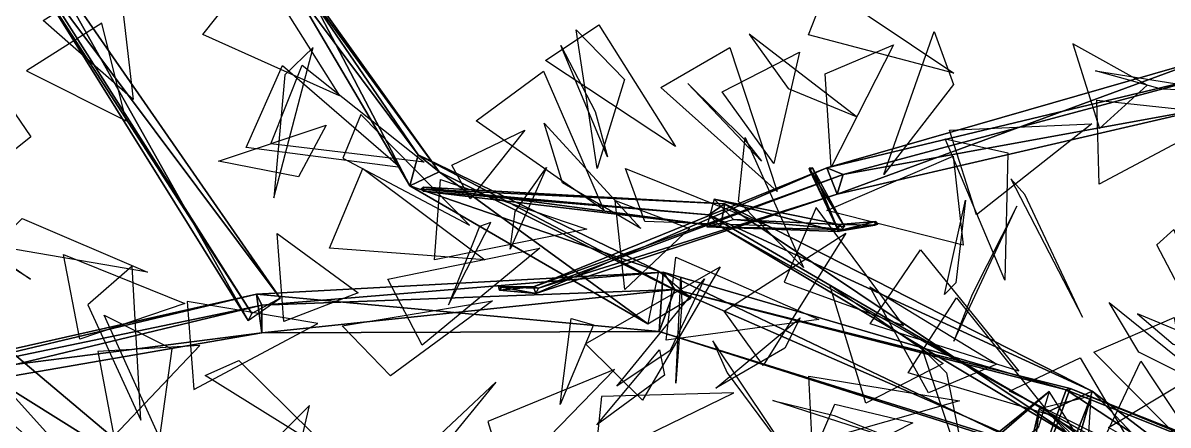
# Model space of a CAD drawing. Extents: x -154 to 171, y -158 to 169.
# Drawn here: x -75.54 to -37.24, y 18.35 to 31.81 of the extents above; entities that cross this region are included whole.
import ezdxf

# ---------------------------------------------------------------- set-up
doc = ezdxf.new("R2010")
doc.units = 0
doc.layers.add('Branches', color=15, linetype='CONTINUOUS')
doc.layers.add('Leaves', color=3, linetype='CONTINUOUS')

msp = doc.modelspace()

# ---------------------------------------------------------------- linework, layer by layer
at = {"layer": 'Branches', "color": 15}
for points in [[(-74.850189, 34.025776, 262.213654), (-75.41597, 33.763874, 262.456757), (-68.005066, 21.850389, 261.488708)], [(-75.41597, 33.763874, 262.456757), (-75.322754, 33.822243, 261.796692), (-67.880432, 22.081263, 260.122528)], [(-75.41597, 33.763874, 262.456757), (-67.880432, 22.081263, 260.122528), (-68.005066, 21.850389, 261.488708)], [(-75.322754, 33.822243, 261.796692), (-74.850189, 34.025776, 262.213654), (-66.936111, 22.597294, 261.00415)], [(-75.322754, 33.822243, 261.796692), (-66.936111, 22.597294, 261.00415), (-67.880432, 22.081263, 260.122528)], [(-74.850189, 34.025776, 262.213654), (-68.005066, 21.850389, 261.488708), (-66.936111, 22.597294, 261.00415)], [(-66.568909, 33.102463, 286.645294), (-66.430023, 33.426926, 286.438324), (-62.318264, 27.386868, 274.541016)], [(-66.430023, 33.426926, 286.438324), (-61.620953, 26.818119, 275.198975), (-62.318264, 27.386868, 274.541016)], [(-66.430023, 33.426926, 286.438324), (-66.181297, 33.226563, 286.687195), (-61.620953, 26.818119, 275.198975)], [(-66.181297, 33.226563, 286.687195), (-66.568909, 33.102463, 286.645294), (-62.595291, 26.349874, 274.882538)], [(-66.568909, 33.102463, 286.645294), (-62.318264, 27.386868, 274.541016), (-62.595291, 26.349874, 274.882538)], [(-66.181297, 33.226563, 286.687195), (-62.595291, 26.349874, 274.882538), (-61.620953, 26.818119, 275.198975)], [(-48.646782, 26.955599, 265.489136), (-35.493225, 30.110491, 261.441376), (-36.061527, 30.578197, 259.950378)], [(-48.309517, 26.078363, 265.592804), (-48.646782, 26.955599, 265.489136), (-36.061527, 30.578197, 259.950378)], [(-48.309517, 26.078363, 265.592804), (-36.061527, 30.578197, 259.950378), (-35.802593, 28.972086, 260.294098)], [(-48.646782, 26.955599, 265.489136), (-48.107853, 26.730608, 266.232758), (-35.493225, 30.110491, 261.441376)], [(-48.107853, 26.730608, 266.232758), (-35.802593, 28.972086, 260.294098), (-35.493225, 30.110491, 261.441376)], [(-48.107853, 26.730608, 266.232758), (-48.309517, 26.078363, 265.592804), (-35.802593, 28.972086, 260.294098)], [(-62.595291, 26.349874, 274.882538), (-62.318264, 27.386868, 274.541016), (-54.284168, 23.498215, 263.757507)], [(-62.318264, 27.386868, 274.541016), (-53.196274, 22.60074, 264.954681), (-54.284168, 23.498215, 263.757507)], [(-62.318264, 27.386868, 274.541016), (-61.620953, 26.818119, 275.198975), (-53.196274, 22.60074, 264.954681)], [(-61.620953, 26.818119, 275.198975), (-62.595291, 26.349874, 274.882538), (-54.641243, 21.735283, 264.189667)], [(-61.620953, 26.818119, 275.198975), (-54.641243, 21.735283, 264.189667), (-53.196274, 22.60074, 264.954681)], [(-58.457745, 22.971859, 274.756348), (-48.107853, 26.730608, 266.232758), (-48.646782, 26.955599, 265.489136)], [(-58.385319, 22.757793, 274.788818), (-58.457745, 22.971859, 274.756348), (-48.646782, 26.955599, 265.489136)], [(-58.385319, 22.757793, 274.788818), (-48.646782, 26.955599, 265.489136), (-48.309517, 26.078363, 265.592804)], [(-49.246281, 26.946514, 329.199524), (-49.129517, 26.953705, 329.256012), (-48.060066, 24.993279, 327.463928)], [(-49.129517, 26.953705, 329.256012), (-49.246281, 26.946514, 329.199524), (-49.218079, 26.86968, 329.300415)], [(-49.218079, 26.86968, 329.300415), (-49.246281, 26.946514, 329.199524), (-48.309071, 24.977942, 327.343506)], [(-49.246281, 26.946514, 329.199524), (-48.060066, 24.993279, 327.463928), (-48.309071, 24.977942, 327.343506)], [(-49.129517, 26.953705, 329.256012), (-49.218079, 26.86968, 329.300415), (-48.248936, 24.814089, 327.558624)], [(-49.218079, 26.86968, 329.300415), (-48.309071, 24.977942, 327.343506), (-48.248936, 24.814089, 327.558624)], [(-49.129517, 26.953705, 329.256012), (-48.248936, 24.814089, 327.558624), (-48.060066, 24.993279, 327.463928)], [(-58.457745, 22.971859, 274.756348), (-58.291321, 22.926601, 274.905945), (-48.107853, 26.730608, 266.232758)], [(-58.291321, 22.926601, 274.905945), (-48.309517, 26.078363, 265.592804), (-48.107853, 26.730608, 266.232758)], [(-62.595291, 26.349874, 274.882538), (-54.284168, 23.498215, 263.757507), (-54.641243, 21.735283, 264.189667)], [(-62.217232, 26.24262, 321.960266), (-62.142765, 26.305752, 322.045959), (-52.066509, 25.75106, 314.186584)], [(-62.142765, 26.305752, 322.045959), (-62.217232, 26.24262, 321.960266), (-62.150879, 26.176165, 322.050018)], [(-62.150879, 26.176165, 322.050018), (-62.217232, 26.24262, 321.960266), (-52.594646, 25.383045, 313.744934)], [(-62.217232, 26.24262, 321.960266), (-52.066509, 25.75106, 314.186584), (-52.594646, 25.383045, 313.744934)], [(-62.142765, 26.305752, 322.045959), (-62.150879, 26.176165, 322.050018), (-52.203819, 24.988531, 314.282074)], [(-62.150879, 26.176165, 322.050018), (-52.594646, 25.383045, 313.744934), (-52.203819, 24.988531, 314.282074)], [(-62.142765, 26.305752, 322.045959), (-52.203819, 24.988531, 314.282074), (-52.066509, 25.75106, 314.186584)], [(-58.291321, 22.926601, 274.905945), (-58.385319, 22.757793, 274.788818), (-48.309517, 26.078363, 265.592804)], [(-48.292229, 24.830761, 327.499756), (-52.42194, 25.907774, 314.12973), (-52.664886, 24.982031, 314.173004)], [(-52.594646, 25.383045, 313.744934), (-52.066509, 25.75106, 314.186584), (-39.773926, 19.485762, 300.795349)], [(-48.292229, 24.830761, 327.499756), (-48.238796, 25.060051, 327.467957), (-52.42194, 25.907774, 314.12973)], [(-48.238796, 25.060051, 327.467957), (-51.778152, 25.232832, 313.910889), (-52.42194, 25.907774, 314.12973)], [(-52.066509, 25.75106, 314.186584), (-52.203819, 24.988531, 314.282074), (-40.23373, 17.837292, 301.195007)], [(-52.066509, 25.75106, 314.186584), (-40.23373, 17.837292, 301.195007), (-39.773926, 19.485762, 300.795349)], [(-52.203819, 24.988531, 314.282074), (-52.594646, 25.383045, 313.744934), (-41.261868, 18.792524, 300.167633)], [(-52.594646, 25.383045, 313.744934), (-39.773926, 19.485762, 300.795349), (-41.261868, 18.792524, 300.167633)], [(-82.150711, 23.427803, 176.384674), (-81.130836, 25.178076, 178.014786), (-70.078987, 15.867599, 179.529648)], [(-81.130836, 25.178076, 178.014786), (-82.094101, 23.889957, 180.05777), (-71.551414, 14.541739, 182.021744)], [(-81.130836, 25.178076, 178.014786), (-71.551414, 14.541739, 182.021744), (-70.078987, 15.867599, 179.529648)], [(-48.087048, 24.894495, 327.398346), (-52.664886, 24.982031, 314.173004), (-51.778152, 25.232832, 313.910889)], [(-48.087048, 24.894495, 327.398346), (-48.292229, 24.830761, 327.499756), (-52.664886, 24.982031, 314.173004)], [(-52.203819, 24.988531, 314.282074), (-41.261868, 18.792524, 300.167633), (-40.23373, 17.837292, 301.195007)], [(-48.238796, 25.060051, 327.467957), (-48.087048, 24.894495, 327.398346), (-51.778152, 25.232832, 313.910889)], [(-46.941261, 25.070908, 329.140259), (-48.292229, 24.830761, 327.499756), (-48.087048, 24.894495, 327.398346)], [(-46.941261, 25.070908, 329.140259), (-47.042789, 25.037878, 329.214264), (-48.292229, 24.830761, 327.499756)], [(-47.042789, 25.037878, 329.214264), (-48.238796, 25.060051, 327.467957), (-48.292229, 24.830761, 327.499756)], [(-47.042789, 25.037878, 329.214264), (-47.020332, 25.162851, 329.186829), (-48.238796, 25.060051, 327.467957)], [(-47.020332, 25.162851, 329.186829), (-48.087048, 24.894495, 327.398346), (-48.238796, 25.060051, 327.467957)], [(-47.020332, 25.162851, 329.186829), (-46.941261, 25.070908, 329.140259), (-48.087048, 24.894495, 327.398346)], [(-47.042789, 25.037878, 329.214264), (-46.941261, 25.070908, 329.140259), (-47.020332, 25.162851, 329.186829)], [(-82.094101, 23.889957, 180.05777), (-83.113976, 22.139685, 178.427658), (-73.405525, 12.918018, 180.006241)], [(-82.094101, 23.889957, 180.05777), (-73.405525, 12.918018, 180.006241), (-71.551414, 14.541739, 182.021744)], [(-83.113976, 22.139685, 178.427658), (-82.150711, 23.427803, 176.384674), (-71.933098, 14.243878, 177.514145)], [(-82.150711, 23.427803, 176.384674), (-70.078987, 15.867599, 179.529648), (-71.933098, 14.243878, 177.514145)], [(-67.729149, 22.733967, 261.405853), (-54.262428, 21.480536, 264.576202), (-54.120152, 23.464525, 265.13681)], [(-67.549667, 22.358915, 260.122162), (-67.729149, 22.733967, 261.405853), (-54.120152, 23.464525, 265.13681)], [(-67.549667, 22.358915, 260.122162), (-54.120152, 23.464525, 265.13681), (-53.739105, 22.889175, 263.188873)], [(-54.120152, 23.464525, 265.13681), (-54.262428, 21.480536, 264.576202), (-41.428101, 17.402689, 268.243652)], [(-54.120152, 23.464525, 265.13681), (-41.428101, 17.402689, 268.243652), (-40.650139, 19.526861, 268.360413)], [(-53.739105, 22.889175, 263.188873), (-54.120152, 23.464525, 265.13681), (-40.650139, 19.526861, 268.360413)], [(-59.634033, 22.983753, 276.280304), (-58.291321, 22.926601, 274.905945), (-58.457745, 22.971859, 274.756348)], [(-59.634033, 22.983753, 276.280304), (-59.535255, 22.959051, 276.360992), (-58.291321, 22.926601, 274.905945)], [(-59.603058, 22.860992, 276.309387), (-59.634033, 22.983753, 276.280304), (-58.457745, 22.971859, 274.756348)], [(-59.634033, 22.983753, 276.280304), (-59.603058, 22.860992, 276.309387), (-59.535255, 22.959051, 276.360992)], [(-81.388252, 19.475019, 261.077301), (-67.729149, 22.733967, 261.405853), (-67.549667, 22.358915, 260.122162)], [(-81.388252, 19.475019, 261.077301), (-81.302231, 19.669733, 261.672516), (-67.729149, 22.733967, 261.405853)], [(-81.302231, 19.669733, 261.672516), (-67.542786, 21.436064, 261.087341), (-67.729149, 22.733967, 261.405853)], [(-67.729149, 22.733967, 261.405853), (-67.542786, 21.436064, 261.087341), (-54.262428, 21.480536, 264.576202)], [(-67.542786, 21.436064, 261.087341), (-67.549667, 22.358915, 260.122162), (-53.739105, 22.889175, 263.188873)], [(-67.542786, 21.436064, 261.087341), (-53.739105, 22.889175, 263.188873), (-54.262428, 21.480536, 264.576202)], [(-59.603058, 22.860992, 276.309387), (-58.457745, 22.971859, 274.756348), (-58.385319, 22.757793, 274.788818)], [(-59.535255, 22.959051, 276.360992), (-59.603058, 22.860992, 276.309387), (-58.385319, 22.757793, 274.788818)], [(-59.535255, 22.959051, 276.360992), (-58.385319, 22.757793, 274.788818), (-58.291321, 22.926601, 274.905945)], [(-54.262428, 21.480536, 264.576202), (-53.739105, 22.889175, 263.188873), (-41.297386, 17.445723, 265.982666)], [(-53.739105, 22.889175, 263.188873), (-40.519424, 19.569895, 266.099426), (-41.297386, 17.445723, 265.982666)], [(-53.739105, 22.889175, 263.188873), (-40.650139, 19.526861, 268.360413), (-40.519424, 19.569895, 266.099426)], [(-81.263733, 19.056259, 261.525055), (-81.388252, 19.475019, 261.077301), (-67.549667, 22.358915, 260.122162)], [(-81.263733, 19.056259, 261.525055), (-67.549667, 22.358915, 260.122162), (-67.542786, 21.436064, 261.087341)], [(-83.113976, 22.139685, 178.427658), (-71.933098, 14.243878, 177.514145), (-73.405525, 12.918018, 180.006241)], [(-54.262428, 21.480536, 264.576202), (-41.297386, 17.445723, 265.982666), (-41.428101, 17.402689, 268.243652)], [(-81.302231, 19.669733, 261.672516), (-81.263733, 19.056259, 261.525055), (-67.542786, 21.436064, 261.087341)], [(-41.297386, 17.445723, 265.982666), (-40.519424, 19.569895, 266.099426), (-27.719301, 14.497187, 264.252625)], [(-40.519424, 19.569895, 266.099426), (-40.650139, 19.526861, 268.360413), (-27.474224, 14.258858, 267.100555)], [(-40.519424, 19.569895, 266.099426), (-27.474224, 14.258858, 267.100555), (-27.719301, 14.497187, 264.252625)], [(-50.884266, 11.087551, 274.020233), (-41.215485, 19.468288, 267.81427), (-41.590355, 18.259283, 266.169495)], [(-50.884266, 11.087551, 274.020233), (-50.556931, 11.936194, 275.019348), (-41.215485, 19.468288, 267.81427)], [(-50.556931, 11.936194, 275.019348), (-40.115448, 17.731304, 267.530884), (-41.215485, 19.468288, 267.81427)], [(-43.803493, 9.12958, 310.539917), (-39.816929, 19.312456, 301.477661), (-41.54641, 18.894297, 300.601227)], [(-43.803493, 9.12958, 310.539917), (-42.688122, 9.474907, 311.012054), (-39.816929, 19.312456, 301.477661)], [(-42.688122, 9.474907, 311.012054), (-39.906189, 17.908825, 300.079102), (-39.816929, 19.312456, 301.477661)], [(-40.650139, 19.526861, 268.360413), (-41.428101, 17.402689, 268.243652), (-28.604296, 11.62536, 266.977417)], [(-41.261868, 18.792524, 300.167633), (-39.773926, 19.485762, 300.795349), (-32.718643, 14.090823, 284.005066)], [(-40.650139, 19.526861, 268.360413), (-28.604296, 11.62536, 266.977417), (-27.474224, 14.258858, 267.100555)], [(-39.773926, 19.485762, 300.795349), (-40.23373, 17.837292, 301.195007), (-32.609459, 11.903148, 284.394928)], [(-39.773926, 19.485762, 300.795349), (-32.609459, 11.903148, 284.394928), (-32.718643, 14.090823, 284.005066)], [(-42.733593, 8.65823, 310.071533), (-43.803493, 9.12958, 310.539917), (-41.54641, 18.894297, 300.601227)], [(-42.733593, 8.65823, 310.071533), (-41.54641, 18.894297, 300.601227), (-39.906189, 17.908825, 300.079102)], [(-40.23373, 17.837292, 301.195007), (-41.261868, 18.792524, 300.167633), (-34.708183, 11.643952, 283.703552)], [(-41.261868, 18.792524, 300.167633), (-34.817368, 13.831628, 283.31369), (-34.708183, 11.643952, 283.703552)], [(-41.261868, 18.792524, 300.167633), (-32.718643, 14.090823, 284.005066), (-34.817368, 13.831628, 283.31369)], [(-45.111996, 11.661265, 168.582825), (-32.69685, 18.419437, 166.475189), (-32.920994, 17.752966, 164.875336)], [(-45.111996, 11.661265, 168.582825), (-44.933117, 12.074757, 169.50943), (-32.69685, 18.419437, 166.475189)], [(-44.933117, 12.074757, 169.50943), (-32.294109, 16.752464, 166.139114), (-32.69685, 18.419437, 166.475189)]]:
    msp.add_3dface(points, dxfattribs=at)
at = {"layer": 'Leaves', "color": 3}
for points in [[(-33.486378, 29.894104, 189.876221), (-37.568714, 33.138355, 189.632599), (-35.146652, 34.742889, 188.884872)], [(-64.948235, 29.360785, 276.04306), (-69.518639, 31.421064, 277.497925), (-67.687492, 33.721012, 276.900299)], [(-71.845558, 29.242811, 259.07132), (-74.859009, 31.886881, 255.727951), (-72.341766, 33.483189, 256.067474)], [(-44.40905, 30.126341, 262.561279), (-49.268387, 31.411812, 261.152588), (-48.648968, 32.975204, 263.636963)], [(-72.080177, 28.533415, 264.146027), (-72.899811, 31.79587, 268.137848), (-75.417053, 30.199562, 267.798309)], [(-53.714073, 27.668728, 313.984802), (-58.065601, 30.551296, 313.914154), (-56.277084, 31.741474, 316.008118)], [(-56.335861, 26.93659, 270.014221), (-57.034088, 31.579288, 272.296265), (-55.423622, 29.914913, 274.203156)], [(-47.666588, 28.67132, 267.217346), (-51.250923, 31.433506, 269.819824), (-49.945705, 29.61565, 271.81778)], [(-46.7439, 26.737061, 328.424164), (-45.068474, 31.52187, 329.668549), (-44.417267, 29.747477, 331.99823)], [(-55.986538, 27.324617, 319.193573), (-57.548344, 31.050297, 322.499634), (-56.397533, 28.841204, 324.171631)], [(-48.505253, 26.976128, 328.218384), (-48.710499, 30.103889, 332.3927), (-46.424141, 31.066595, 330.70575)], [(-37.943539, 29.724644, 264.469208), (-40.430584, 31.10738, 268.845581), (-39.528694, 28.271542, 269.225861)], [(-67.140381, 25.954411, 262.314362), (-65.829948, 30.983255, 262.807831), (-66.779221, 30.071255, 265.503601)], [(-50.317528, 26.162724, 310.017975), (-54.203514, 29.645306, 309.873932), (-51.899265, 30.981409, 311.254242)], [(-50.424316, 27.102373, 323.612671), (-52.149754, 29.499392, 327.916992), (-49.562416, 30.822464, 327.171906)], [(-62.909294, 26.972296, 271.561157), (-68.067947, 27.635813, 272.006134), (-66.857643, 30.375736, 271.838837)], [(-62.116844, 27.150375, 319.586975), (-67.241173, 27.764099, 318.803009), (-66.201988, 30.392696, 319.808289)], [(-56.107952, 25.543083, 264.128143), (-60.383129, 28.532383, 264.320374), (-58.124191, 30.188572, 265.394745)], [(-35.344585, 29.511232, 197.831497), (-37.455944, 29.585667, 202.605026), (-39.668415, 30.19948, 200.674164)], [(-78.859138, 25.111986, 177.5737), (-76.472519, 29.742516, 177.908707), (-75.274147, 27.999163, 180.035828)], [(-50.831684, 27.184992, 270.126617), (-53.301517, 29.779396, 273.923859), (-51.392696, 27.895144, 275.267731)], [(-35.168968, 28.741661, 257.425964), (-39.543972, 26.407001, 255.795395), (-39.626991, 29.218582, 254.752258)], [(-60.596443, 25.039669, 264.161469), (-64.240463, 28.745491, 263.673645), (-64.83754, 27.279541, 266.222076)], [(-65.392799, 28.384193, 282.391296), (-66.317245, 26.653755, 287.228729), (-68.991615, 27.183765, 285.97699)], [(-54.867401, 24.92642, 261.923218), (-57.491943, 26.455692, 257.677856), (-58.100693, 28.451694, 259.833191)], [(-39.785694, 28.433117, 259.20694), (-43.646919, 25.384266, 257.461823), (-44.548809, 28.220104, 257.081543)], [(-61.190155, 27.0483, 278.658417), (-58.748772, 28.220692, 283.121063), (-60.579918, 25.920744, 283.718689)], [(-49.435936, 23.618835, 262.777039), (-51.603252, 25.826353, 258.572327), (-51.383396, 27.973135, 260.656311)], [(-42.694572, 23.194212, 303.994843), (-44.690708, 27.93125, 304.903656), (-42.596138, 27.461832, 306.999481)], [(-48.648144, 25.529419, 317.788452), (-44.4235, 27.346203, 320.258606), (-44.092327, 24.37126, 320.058502)], [(-60.093746, 23.876017, 273.949829), (-65.288147, 24.270676, 274.285187), (-64.166893, 26.929893, 275.104553)], [(-59.07476, 25.494833, 275.104797), (-58.026215, 26.972944, 280.000275), (-59.236519, 24.233021, 280.167572)], [(-50.61227, 25.018524, 328.196564), (-54.7384, 25.162281, 331.390991), (-55.389606, 26.936674, 329.06131)], [(-56.682308, 24.900763, 270.447083), (-61.768135, 23.87829, 269.864929), (-61.574554, 26.567587, 271.180298)], [(-40.104076, 21.964054, 266.690887), (-42.027424, 26.066944, 264.099182), (-42.503254, 26.588881, 267.014862)], [(-75.281448, 23.235231, 261.017975), (-79.493515, 25.898878, 259.464447), (-79.410675, 26.086109, 262.457458)], [(-53.239872, 24.925415, 319.168884), (-55.402637, 22.88348, 323.458771), (-55.733814, 25.858423, 323.658875)], [(-44.715179, 22.714491, 309.578827), (-44.012966, 25.877707, 313.671631), (-44.334984, 23.104828, 314.770477)], [(-42.297997, 25.67518, 264.835999), (-43.78693, 22.723597, 268.875946), (-44.406349, 21.160204, 266.391571)], [(-46.087173, 21.67668, 269.127258), (-49.012356, 25.629299, 270.879425), (-50.080772, 23.133902, 272.156708)], [(-71.364563, 23.468735, 259.985931), (-76.508072, 24.346413, 260.14093), (-75.558792, 25.258413, 257.44516)], [(-59.891434, 25.127953, 322.574768), (-60.264408, 24.996706, 327.779907), (-61.303593, 22.368107, 326.774628)], [(-35.350658, 20.066671, 265.778351), (-37.616558, 24.378162, 263.900391), (-37.04438, 24.897753, 266.799133)], [(-64.327423, 22.769661, 258.796509), (-66.810066, 21.814392, 254.304962), (-67.030037, 24.764927, 254.800903)], [(-48.018272, 24.773962, 263.901062), (-50.782207, 20.345661, 263.92984), (-52.087425, 22.163517, 261.931885)], [(-58.247379, 24.271385, 316.715668), (-62.182877, 21.028181, 317.83078), (-63.333687, 23.237274, 316.158783)], [(-42.235985, 20.152672, 298.781555), (-47.205696, 21.741985, 298.620117), (-45.519829, 24.209208, 298.885925)], [(-70.118782, 22.421873, 258.354675), (-73.633583, 21.220339, 254.686905), (-74.174736, 24.055889, 255.503494)], [(-48.922554, 21.885523, 306.253998), (-54.025127, 21.195608, 307.112915), (-53.70311, 23.968487, 306.014069)], [(-71.594131, 18.518356, 182.235153), (-71.877647, 23.672417, 183.013153), (-73.370644, 22.376572, 185.269638)], [(-52.220249, 23.648388, 267.140228), (-54.813004, 19.1838, 267.911652), (-56.721825, 21.068052, 266.56778)], [(-52.745483, 23.244953, 315.671936), (-53.891258, 20.84486, 320.163788), (-55.679775, 19.654682, 318.069824)], [(-53.529202, 23.287783, 273.280823), (-53.505959, 22.440073, 278.431641), (-53.699539, 19.750776, 277.116272)], [(-48.547768, 23.034048, 322.904785), (-44.760456, 20.41188, 325.360474), (-47.347794, 19.088808, 326.10556)], [(-47.21011, 22.974506, 327.690063), (-42.968601, 20.389938, 329.296173), (-45.254959, 19.427235, 330.983124)], [(-41.178123, 18.680677, 295.08847), (-45.93644, 20.096132, 296.702454), (-44.31937, 22.612722, 296.474701)], [(-65.676559, 21.750072, 264.263977), (-70.046112, 22.485584, 267.023712), (-69.826141, 19.535049, 266.527771)], [(-59.835617, 22.501818, 269.099182), (-63.247501, 20.000748, 272.157562), (-64.857971, 21.665123, 270.250671)], [(-35.423222, 19.398598, 188.352875), (-38.213654, 20.792032, 192.538788), (-39.211647, 22.450163, 190.24649)], [(-70.964088, 17.931427, 181.140778), (-72.818794, 22.02236, 183.800537), (-70.555534, 20.897583, 185.41687)], [(-57.202259, 21.916708, 276.351868), (-56.45216, 21.702295, 281.513397), (-57.573418, 19.043077, 280.694031)], [(-49.543251, 21.935066, 312.817657), (-50.057625, 20.925787, 317.913422), (-52.361874, 19.589684, 316.533112)], [(-36.179012, 17.207186, 286.282074), (-39.725792, 20.793644, 287.626587), (-37.038116, 21.945473, 288.29718)], [(-33.57111, 20.123671, 167.256088), (-38.260677, 22.076262, 168.458313), (-37.070976, 21.054342, 171.015717)], [(-49.577957, 16.857172, 180.262146), (-52.466019, 21.17083, 180.811172), (-51.985443, 20.09808, 183.571289)], [(-69.623283, 21.014063, 263.571594), (-73.033524, 20.813517, 267.518768), (-72.492371, 17.977966, 266.702179)], [(-54.25095, 20.866604, 267.432709), (-54.085888, 20.018934, 272.580933), (-56.344826, 18.362747, 271.506561)], [(-43.815235, 15.961473, 178.378952), (-45.459206, 20.907503, 178.669052), (-44.655056, 20.10216, 181.444794)], [(-65.018936, 17.259121, 183.177704), (-69.446358, 20.005154, 182.850281), (-68.320663, 20.507496, 185.585327)], [(-38.281181, 17.379431, 194.060043), (-42.538475, 19.481422, 196.22963), (-40.177769, 20.597166, 197.706848)], [(-40.281315, 15.986238, 327.242645), (-38.146404, 20.493361, 328.784729), (-36.716713, 18.311018, 330.265717)], [(-55.755661, 20.21488, 266.035583), (-59.983311, 18.465851, 268.549133), (-59.374561, 16.469849, 266.393799)], [(-44.211643, 19.159878, 266.249176), (-49.148136, 17.760607, 265.288391), (-49.258232, 19.984468, 267.29895)], [(-59.717079, 19.790848, 261.348175), (-62.925247, 15.865269, 260.104187), (-62.328171, 17.331219, 257.555756)], [(-35.258453, 15.992686, 282.731384), (-39.231003, 18.265209, 285.242249), (-36.751492, 19.767899, 286.012939)], [(-51.760048, 19.430386, 267.336914), (-56.192467, 19.30637, 270.091614), (-56.412323, 17.159588, 268.007629)], [(-46.078918, 17.760506, 271.941223), (-50.462345, 19.171604, 274.39978), (-48.405354, 18.6696, 276.525055)], [(-67.10257, 14.048653, 181.834427), (-65.954872, 19.010204, 182.981522), (-67.146919, 17.806547, 185.457458)], [(-45.775383, 18.426027, 263.037354), (-49.449936, 16.55691, 259.835144), (-48.381519, 19.052307, 258.557861)]]:
    msp.add_3dface(points, dxfattribs=at)

doc.saveas('drawing.dxf')
